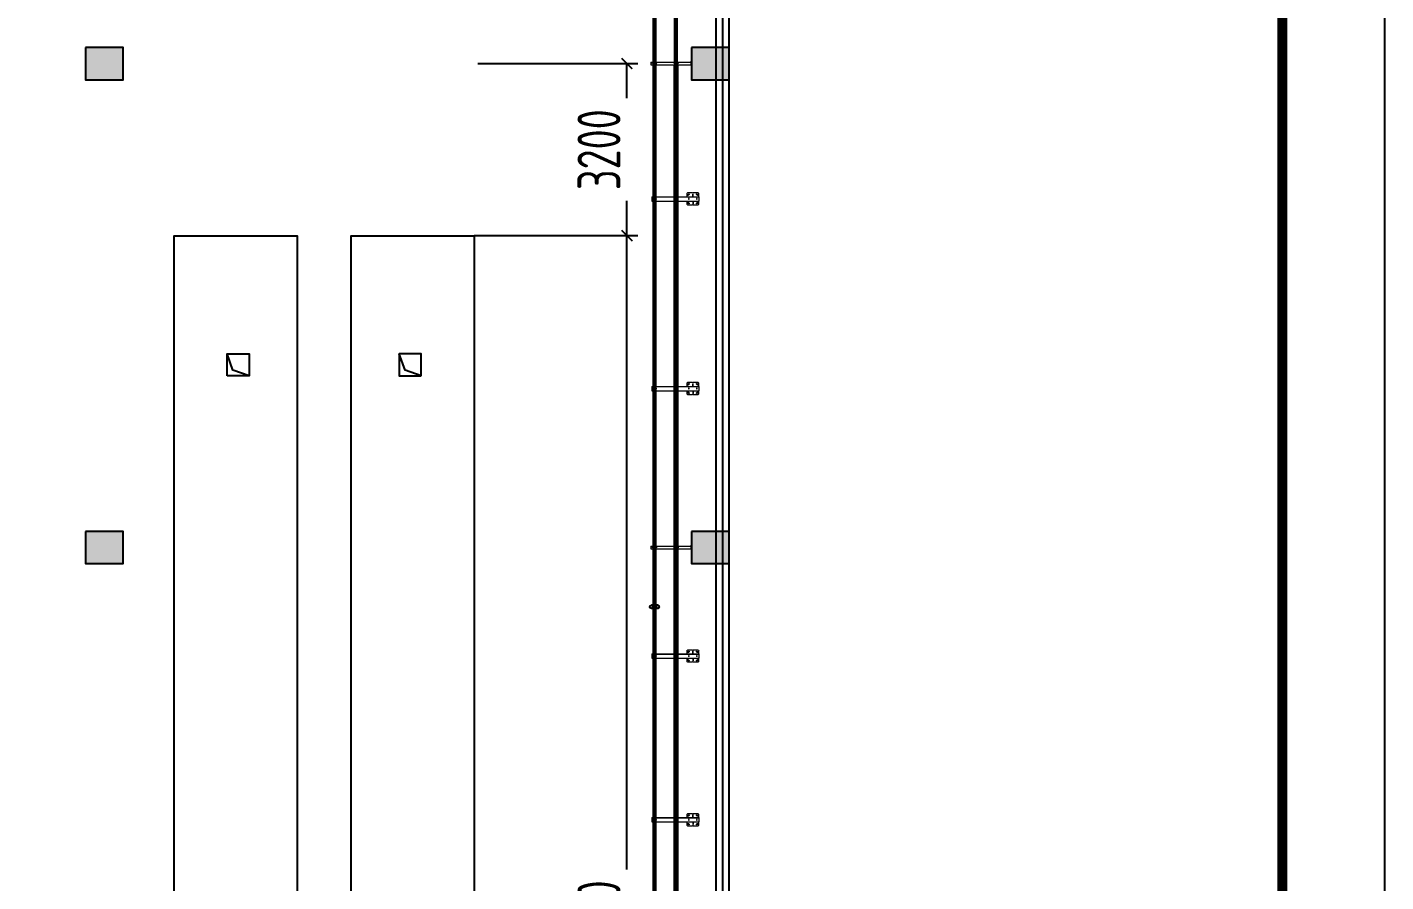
# Model space of a CAD drawing. Header units: inches. Extents: x -26985 to 86262, y -10753 to 149570.
# Drawn here: x 60998 to 86262, y 115768 to 131665 of the extents above; entities that cross this region are included whole.
import ezdxf

# ---------------------------------------------------------------- set-up
doc = ezdxf.new("R2010")
doc.units = ezdxf.units.IN
doc.header["$MEASUREMENT"] = 0
doc.linetypes.add('CENTER2', pattern=[1.125, 0.75, -0.125, 0.125, -0.125])
for name, color, linetype in [('COLUMN', 6, 'Continuous'), ('DUCT-回风中心线', 5, 'CENTER2'), ('L-SM', 7, 'Continuous'), ('雨水管', 7, 'Continuous')]:
    doc.layers.add(name, color=color, linetype=linetype)
doc.styles.add('JY', font='gbenor.shx', dxfattribs={"width": 0.8, "bigfont": 'gbcbig.shx'})
doc.styles.add('JY-GB', font='gbenor.shx', dxfattribs={"width": 0.8, "bigfont": 'gbcbig.shx'})
doc.dimstyles.new('JY-800', dxfattribs={"dimscale": 400, "dimtxt": 2, "dimasz": 0.5, "dimexe": 0.5, "dimexo": 0, "dimgap": 0.3, "dimtad": 1, "dimdec": 0, "dimtxsty": 'JY-GB', "dimblk": 'ARCHTICK', "dimcen": 2.5, "dimclrd": 86, "dimclre": 86, "dimclrt": 7, "dimadec": 0, "dimazin": 0, "dimtfac": 1, "dimtdec": 0, "dimtmove": 0, "dimatfit": 3, "dimfxl": 1, "dimtfill": 1, "dimlwd": 25, "dimlwe": 25, "dimarcsym": 0})

# ---------------------------------------------------------------- blocks, each defined once
blk = doc.blocks.new('柱左')
at = {"layer": '雨水管'}
h = blk.add_hatch(color=256, dxfattribs=at)
h.paths.add_polyline_path([(153481, -52699), (153481, -52099), (152981, -52099), (152981, -52699)])
h.paths.add_polyline_path([(152841, -52699), (152841, -52099), (152341, -52099), (152341, -52699)])
h.paths.add_polyline_path([(144851, -52699), (144851, -52099), (144251, -52099), (144251, -52699)])
h.paths.add_polyline_path([(135251, -52099), (135251, -52699), (135851, -52699), (135851, -52099)])
h.paths.add_polyline_path([(127801, -52099), (127301, -52099), (127301, -52699), (127801, -52699)])
h.paths.add_polyline_path([(119851, -52099), (119251, -52099), (119251, -52699), (119851, -52699)])
h.paths.add_polyline_path([(119251, -62699), (119851, -62699), (119851, -62099), (119251, -62099)])
h.paths.add_polyline_path([(127801, -62099), (127301, -62099), (127301, -62699), (127801, -62699)])
h.paths.add_polyline_path([(135251, -62099), (135251, -62699), (135851, -62699), (135851, -62099)])
h.paths.add_polyline_path([(144251, -62699), (144851, -62699), (144851, -62099), (144251, -62099)])
h.paths.add_polyline_path([(152841, -62699), (152841, -62099), (152341, -62099), (152341, -62699)])
h.paths.add_polyline_path([(153481, -62099), (152981, -62099), (152981, -62699), (153481, -62699)])
h.paths.add_polyline_path([(153481, -72049), (152981, -72049), (152981, -72749), (153481, -72749)])
h.paths.add_polyline_path([(152341, -72749), (152841, -72749), (152841, -72049), (152341, -72049)])
h.paths.add_polyline_path([(144251, -72749), (144851, -72749), (144851, -72049), (144251, -72049)])
h.paths.add_polyline_path([(135251, -72749), (135851, -72749), (135851, -72049), (135251, -72049)])
h.paths.add_polyline_path([(127801, -72049), (127301, -72049), (127301, -72749), (127801, -72749)])
h.paths.add_polyline_path([(119251, -72749), (119851, -72749), (119851, -72049), (119251, -72049)])
h.paths.add_polyline_path([(119251, -84019), (119851, -84019), (119851, -83319), (119251, -83319)])
h.paths.add_polyline_path([(127801, -83319), (127301, -83319), (127301, -84019), (127801, -84019)])
h.paths.add_polyline_path([(135251, -83319), (135251, -84019), (135851, -84019), (135851, -83319)])
h.paths.add_polyline_path([(144851, -83319), (144251, -83319), (144251, -84019), (144851, -84019)])
h.paths.add_polyline_path([(152841, -83319), (152341, -83319), (152341, -84019), (152841, -84019)])
h.paths.add_polyline_path([(152981, -83619), (152981, -84019), (153581, -84019), (153581, -83619)])
h.paths.add_polyline_path([(152981, -80099), (152981, -80499), (153581, -80499), (153581, -80099)])
at = {"layer": 'COLUMN'}
for points in [[(135851, -72049), (135251, -72049), (135251, -72749), (135851, -72749)], [(144851, -72049), (144251, -72049), (144251, -72749), (144851, -72749)], [(135851, -83319), (135251, -83319), (135251, -84019), (135851, -84019)], [(144851, -83319), (144251, -83319), (144251, -84019), (144851, -84019)]]:
    blk.add_lwpolyline(points, close=True, dxfattribs=at)
blk = doc.blocks.new('A1Z')
at = {"layer": 'L-SM', "color": 7, "const_width": 0.2}
blk.add_lwpolyline([(-584, 831), (10, 831), (10, -10), (-584, -10), (-584, 831)], dxfattribs=at)
at = {"layer": 'L-SM', "color": 4, "const_width": 1}
blk.add_lwpolyline([(0, 0), (-559, 0), (-559, 821), (0, 821), (0, 0)], dxfattribs=at)
at = {"layer": 'L-SM', "color": 7, "style": 'JY', "width": 0.8}
for tag, p, height in [('***纺织有限公司', (-83.45, 29.07), 4), ('**********', (-83.5, 20.86), 4), ('***********图', (-83.67, 13.23), 4), ('JY15000', (-56.45, 4.11), 3.5), ('ACS-01', (-26.45, 4.11), 3.5), ('暖通', (-125.39, 1.51), 4), ('0:000', (-111.61, 1.57), 3), ('方案', (-95.06, 1.66), 3), ('第一版', (-81, 1.25), 3)]:
    blk.add_attdef(tag, p, '', height=height, dxfattribs=at)
blk = doc.blocks.new('_ArchTick')
at = {"color": 0, "linetype": 'ByBlock', "const_width": 0.15}
blk.add_lwpolyline([(-0.5, -0.5), (0.5, 0.5)], dxfattribs=at)
blk = doc.blocks.new('*D217')
at = {"color": 86, "linetype": 'Continuous', "lineweight": 25, "transparency": 16777216}
for p, q in [((69311, 127787), (72351, 127787)), ((72151, 101887), (72151, 127787)), ((69311, 101887), (72351, 101887))]:
    blk.add_line(p, q, dxfattribs=at)
at = {"layer": 'Defpoints', "color": 0, "linetype": 'Continuous', "transparency": 16777216}
for p in [(69311, 127787), (72151, 127787), (69311, 101887)]:
    blk.add_point(p, dxfattribs=at)
at = {"color": 86, "linetype": 'Continuous', "lineweight": 25, "transparency": 16777216, "xscale": 200, "yscale": 200, "zscale": 200}
for p, rotation in [((72151, 127787), 90), ((72151, 101887), 270)]:
    blk.add_blockref('_ArchTick', p, dxfattribs=dict(at, rotation=rotation))
at = {"color": 7, "linetype": 'Continuous', "lineweight": -3, "transparency": 16777216, "insert": (71631, 114837), "char_height": 800, "attachment_point": 5, "rotation": 90, "style": 'JY-GB', "bg_fill": 3, "box_fill_scale": 1.25, "bg_fill_color": 256, "bg_fill_true_color": 13158600, "bg_fill_transparency": 0}
blk.add_mtext('25900', dxfattribs=at)
blk = doc.blocks.new('*D218')
at = {"color": 86, "linetype": 'Continuous', "lineweight": 25, "transparency": 16777216}
for p, q in [((69379, 130987), (72351, 130987)), ((72151, 127787), (72151, 130987)), ((69311, 127787), (72351, 127787))]:
    blk.add_line(p, q, dxfattribs=at)
at = {"layer": 'Defpoints', "color": 0, "linetype": 'Continuous', "transparency": 16777216}
for p in [(69379, 130987), (72151, 130987), (69311, 127787)]:
    blk.add_point(p, dxfattribs=at)
at = {"color": 86, "linetype": 'Continuous', "lineweight": 25, "transparency": 16777216, "xscale": 200, "yscale": 200, "zscale": 200}
for p, rotation in [((72151, 130987), 90), ((72151, 127787), 270)]:
    blk.add_blockref('_ArchTick', p, dxfattribs=dict(at, rotation=rotation))
at = {"color": 7, "linetype": 'Continuous', "lineweight": -3, "transparency": 16777216, "insert": (71631, 129387), "char_height": 800, "attachment_point": 5, "rotation": 90, "style": 'JY-GB', "bg_fill": 3, "box_fill_scale": 1.25, "bg_fill_color": 256, "bg_fill_true_color": 13158600, "bg_fill_transparency": 0}
blk.add_mtext('3200', dxfattribs=at)

msp = doc.modelspace()

# ---------------------------------------------------------------- linework, layer by layer
at = {"color": 0, "linetype": 'Continuous', "lineweight": -3}
for p, q in [((73811.4, 13486.9), (73811.4, 139656.9)), ((74051.4, 13486.9), (74051.4, 139656.9))]:
    msp.add_line(p, q, dxfattribs=at)
at = {"color": 1, "linetype": 'Continuous', "lineweight": -3}
msp.add_line((73931.4, 13106.9), (73931.4, 139656.9), dxfattribs=at)
at = {"color": 0, "linetype": 'Continuous', "lineweight": 0}
for p, q in [((73032.2, 131011.9), (73032.2, 134183.3)), ((73091.2, 131011.9), (73091.2, 134183.3)), ((72636.2, 101629.6), (72636.2, 132043.3)), ((72695.2, 101629.6), (72695.2, 132126.5)), ((72595.4, 131011.9), (73194, 131011.9)), ((72595.4, 131011.9), (72595.4, 131007.9)), ((73194, 131007.9), (72595.4, 131007.9)), ((72595.4, 131007.9), (72595.4, 130961.9)), ((72595.4, 130961.9), (73194, 130961.9)), ((72630.4, 130991.2), (72700.4, 130991.2)), ((72700.4, 130982.7), (72630.4, 130982.7)), ((73030.4, 130991.2), (73100.4, 130991.2)), ((73100.4, 130982.7), (73030.4, 130982.7)), ((73194, 131011.9), (73327.4, 131011.9)), ((73327.4, 131007.9), (73194, 131007.9)), ((73194, 130961.9), (73347.4, 130961.9)), ((73351.4, 131011.9), (73327.4, 131011.9)), ((73327.4, 131011.9), (73327.4, 131007.9)), ((73347.4, 131007.9), (73327.4, 131007.9)), ((73347.4, 130961.9), (73347.4, 131007.9)), ((73351.4, 130961.9), (73347.4, 130961.9)), ((73351.4, 131011.9), (73351.4, 130961.9)), ((72616.3, 128510.7), (73486.3, 128510.7)), ((72616.3, 128510.7), (72616.3, 128506.7)), ((72616.3, 128506.7), (73486.3, 128506.7)), ((72616.3, 128506.7), (72616.3, 128430.7)), ((72616.3, 128430.7), (73486.3, 128430.7)), ((72691.3, 128474.9), (72641.3, 128474.9)), ((72641.3, 128466.4), (72691.3, 128466.4)), ((73091.3, 128474.9), (73041.3, 128474.9)), ((73041.3, 128466.4), (73091.3, 128466.4)), ((73266.3, 128570.7), (73266.3, 128510.7)), ((73266.3, 128430.7), (73266.3, 128370.7)), ((73370.6, 128580.7), (73276.3, 128580.7)), ((73276.3, 128360.7), (73370.6, 128360.7)), ((73303, 128473.7), (73299.6, 128473.7)), ((73303, 128467.7), (73299.6, 128467.7)), ((73376.3, 128570.7), (73370.6, 128580.7)), ((73370.6, 128360.7), (73376.3, 128370.7)), ((73373.3, 128560.7), (73379.3, 128560.7)), ((73373.3, 128520.7), (73373.3, 128560.7)), ((73373.3, 128520.7), (73379.3, 128520.7)), ((73373.3, 128510.7), (73373.3, 128520.7)), ((73373.3, 128430.7), (73373.3, 128420.7)), ((73373.3, 128420.7), (73379.3, 128420.7)), ((73373.3, 128420.7), (73373.3, 128380.7)), ((73373.3, 128380.7), (73379.3, 128380.7)), ((73382.1, 128580.7), (73376.3, 128570.7)), ((73376.3, 128370.7), (73382.1, 128360.7)), ((73379.3, 128520.7), (73379.3, 128560.7)), ((73379.3, 128510.7), (73379.3, 128520.7)), ((73379.3, 128430.7), (73379.3, 128420.7)), ((73379.3, 128420.7), (73379.3, 128380.7)), ((73476.3, 128580.7), (73382.1, 128580.7)), ((73382.1, 128360.7), (73476.3, 128360.7)), ((73449.6, 128473.7), (73453, 128473.7)), ((73449.6, 128467.7), (73453, 128467.7)), ((73486.3, 128510.7), (73486.3, 128570.7)), ((73486.3, 128510.7), (73486.3, 128506.7)), ((73486.3, 128506.7), (73486.3, 128430.7)), ((73486.3, 128370.7), (73486.3, 128430.7)), ((72616.3, 124983.4), (73486.3, 124983.4)), ((72616.3, 124983.4), (72616.3, 124979.4)), ((72616.3, 124979.4), (73486.3, 124979.4)), ((72616.3, 124979.4), (72616.3, 124903.4)), ((72616.3, 124903.4), (73486.3, 124903.4)), ((72691.3, 124947.7), (72641.3, 124947.7)), ((72641.3, 124939.2), (72691.3, 124939.2)), ((73091.3, 124947.7), (73041.3, 124947.7)), ((73041.3, 124939.2), (73091.3, 124939.2)), ((73266.3, 125043.4), (73266.3, 124983.4)), ((73266.3, 124903.4), (73266.3, 124843.4)), ((73370.6, 125053.4), (73276.3, 125053.4)), ((73276.3, 124833.4), (73370.6, 124833.4)), ((73303, 124946.4), (73299.6, 124946.4)), ((73303, 124940.4), (73299.6, 124940.4)), ((73376.3, 125043.4), (73370.6, 125053.4)), ((73370.6, 124833.4), (73376.3, 124843.4)), ((73373.3, 125033.4), (73379.3, 125033.4)), ((73373.3, 124993.4), (73373.3, 125033.4)), ((73373.3, 124993.4), (73379.3, 124993.4)), ((73373.3, 124983.4), (73373.3, 124993.4)), ((73373.3, 124903.4), (73373.3, 124893.4)), ((73373.3, 124893.4), (73379.3, 124893.4)), ((73373.3, 124893.4), (73373.3, 124853.4)), ((73373.3, 124853.4), (73379.3, 124853.4)), ((73382.1, 125053.4), (73376.3, 125043.4)), ((73376.3, 124843.4), (73382.1, 124833.4)), ((73379.3, 124993.4), (73379.3, 125033.4)), ((73379.3, 124983.4), (73379.3, 124993.4)), ((73379.3, 124903.4), (73379.3, 124893.4)), ((73379.3, 124893.4), (73379.3, 124853.4)), ((73476.3, 125053.4), (73382.1, 125053.4)), ((73382.1, 124833.4), (73476.3, 124833.4)), ((73449.6, 124946.4), (73453, 124946.4)), ((73449.6, 124940.4), (73453, 124940.4)), ((73486.3, 124983.4), (73486.3, 125043.4)), ((73486.3, 124983.4), (73486.3, 124979.4)), ((73486.3, 124979.4), (73486.3, 124903.4)), ((73486.3, 124843.4), (73486.3, 124903.4)), ((72595.4, 122011.9), (73194, 122011.9)), ((72595.4, 122011.9), (72595.4, 122007.9)), ((73194, 122007.9), (72595.4, 122007.9)), ((72595.4, 122007.9), (72595.4, 121961.9)), ((72595.4, 121961.9), (73194, 121961.9)), ((72630.4, 121991.2), (72700.4, 121991.2)), ((72700.4, 121982.7), (72630.4, 121982.7)), ((73030.4, 121991.2), (73100.4, 121991.2)), ((73100.4, 121982.7), (73030.4, 121982.7)), ((73194, 122011.9), (73327.4, 122011.9)), ((73327.4, 122007.9), (73194, 122007.9)), ((73194, 121961.9), (73347.4, 121961.9)), ((73351.4, 122011.9), (73327.4, 122011.9)), ((73327.4, 122011.9), (73327.4, 122007.9)), ((73347.4, 122007.9), (73327.4, 122007.9)), ((73347.4, 121961.9), (73347.4, 122007.9)), ((73351.4, 121961.9), (73347.4, 121961.9)), ((73351.4, 122011.9), (73351.4, 121961.9)), ((72616.3, 120007.4), (73486.3, 120007.4)), ((72616.3, 120007.4), (72616.3, 120003.4)), ((73266.3, 120067.4), (73266.3, 120007.4)), ((73370.6, 120077.4), (73276.3, 120077.4)), ((73376.3, 120067.4), (73370.6, 120077.4)), ((73373.3, 120057.4), (73379.3, 120057.4)), ((73373.3, 120017.4), (73373.3, 120057.4)), ((73373.3, 120017.4), (73379.3, 120017.4)), ((73373.3, 120007.4), (73373.3, 120017.4)), ((73382.1, 120077.4), (73376.3, 120067.4)), ((73379.3, 120017.4), (73379.3, 120057.4)), ((73379.3, 120007.4), (73379.3, 120017.4)), ((73476.3, 120077.4), (73382.1, 120077.4)), ((73486.3, 120007.4), (73486.3, 120067.4)), ((73486.3, 120007.4), (73486.3, 120003.4)), ((72616.3, 120003.4), (73486.3, 120003.4)), ((72616.3, 120003.4), (72616.3, 119927.4)), ((72616.3, 119927.4), (73486.3, 119927.4)), ((72691.3, 119971.7), (72641.3, 119971.7)), ((72641.3, 119963.2), (72691.3, 119963.2)), ((73091.3, 119971.7), (73041.3, 119971.7)), ((73041.3, 119963.2), (73091.3, 119963.2)), ((73266.3, 119927.4), (73266.3, 119867.4)), ((73276.3, 119857.4), (73370.6, 119857.4)), ((73303, 119970.4), (73299.6, 119970.4)), ((73303, 119964.4), (73299.6, 119964.4)), ((73370.6, 119857.4), (73376.3, 119867.4)), ((73373.3, 119927.4), (73373.3, 119917.4)), ((73373.3, 119917.4), (73379.3, 119917.4)), ((73373.3, 119917.4), (73373.3, 119877.4)), ((73373.3, 119877.4), (73379.3, 119877.4)), ((73376.3, 119867.4), (73382.1, 119857.4)), ((73379.3, 119927.4), (73379.3, 119917.4)), ((73379.3, 119917.4), (73379.3, 119877.4)), ((73382.1, 119857.4), (73476.3, 119857.4)), ((73449.6, 119970.4), (73453, 119970.4)), ((73449.6, 119964.4), (73453, 119964.4)), ((73486.3, 120003.4), (73486.3, 119927.4)), ((73486.3, 119867.4), (73486.3, 119927.4)), ((73266.3, 117021.5), (73266.3, 116961.5)), ((73370.6, 117031.5), (73276.3, 117031.5)), ((73376.3, 117021.5), (73370.6, 117031.5)), ((73373.3, 117011.5), (73379.3, 117011.5)), ((73373.3, 116971.5), (73373.3, 117011.5)), ((73382.1, 117031.5), (73376.3, 117021.5)), ((73379.3, 116971.5), (73379.3, 117011.5)), ((73476.3, 117031.5), (73382.1, 117031.5)), ((73486.3, 116961.5), (73486.3, 117021.5)), ((72616.3, 116961.5), (73486.3, 116961.5)), ((72616.3, 116961.5), (72616.3, 116957.5)), ((72616.3, 116957.5), (73486.3, 116957.5)), ((72616.3, 116957.5), (72616.3, 116881.5)), ((72616.3, 116881.5), (73486.3, 116881.5)), ((72691.3, 116925.7), (72641.3, 116925.7)), ((72641.3, 116917.2), (72691.3, 116917.2)), ((73091.3, 116925.7), (73041.3, 116925.7)), ((73041.3, 116917.2), (73091.3, 116917.2)), ((73266.3, 116881.5), (73266.3, 116821.5)), ((73276.3, 116811.5), (73370.6, 116811.5)), ((73303, 116924.5), (73299.6, 116924.5)), ((73303, 116918.5), (73299.6, 116918.5)), ((73370.6, 116811.5), (73376.3, 116821.5)), ((73373.3, 116971.5), (73379.3, 116971.5)), ((73373.3, 116961.5), (73373.3, 116971.5)), ((73373.3, 116881.5), (73373.3, 116871.5)), ((73373.3, 116871.5), (73379.3, 116871.5)), ((73373.3, 116871.5), (73373.3, 116831.5)), ((73373.3, 116831.5), (73379.3, 116831.5)), ((73376.3, 116821.5), (73382.1, 116811.5)), ((73379.3, 116961.5), (73379.3, 116971.5)), ((73379.3, 116881.5), (73379.3, 116871.5)), ((73379.3, 116871.5), (73379.3, 116831.5)), ((73382.1, 116811.5), (73476.3, 116811.5)), ((73449.6, 116924.5), (73453, 116924.5)), ((73449.6, 116918.5), (73453, 116918.5)), ((73486.3, 116961.5), (73486.3, 116957.5)), ((73486.3, 116957.5), (73486.3, 116881.5)), ((73486.3, 116821.5), (73486.3, 116881.5))]:
    msp.add_line(p, q, dxfattribs=at)
at = {"color": 2}
for points in [[(63731.4, 101886.6), (63731.4, 127786.6), (66021.4, 127786.6), (66021.4, 101886.6), (63731.4, 101886.6)], [(67021.4, 101886.6), (67021.4, 127786.6), (69311.4, 127786.6), (69311.4, 101886.6), (67021.4, 101886.6)]]:
    msp.add_lwpolyline(points, dxfattribs=at)
at = {"color": 6}
for points in [[(64716.4, 125181.3), (64716.4, 125591.3), (65126.4, 125591.3), (65126.4, 125181.3), (64716.4, 125181.3)], [(65126.4, 125181.3), (64824.9, 125285.5), (64716.4, 125591.3)], [(68326.4, 125181.3), (68326.4, 125591.3), (67916.4, 125591.3), (67916.4, 125181.3), (68326.4, 125181.3)], [(68326.4, 125181.3), (68024.9, 125285.5), (67916.4, 125591.3)]]:
    msp.add_lwpolyline(points, dxfattribs=at)
at = {"color": 0, "linetype": 'Continuous', "lineweight": 0, "extrusion": (1.87979e-33, 8.10423e-19, -1)}
for centre in [(-73301.3, 128470.7), (-73451.3, 128470.7), (-73301.3, 124943.4), (-73451.3, 124943.4), (-73301.3, 119967.4), (-73451.3, 119967.4), (-73301.3, 116921.5), (-73451.3, 116921.5)]:
    msp.add_circle(centre, 6.5, dxfattribs=at)
at = {"color": 0, "linetype": 'Continuous', "lineweight": 0, "extrusion": (-8.15542e-33, 8.10423e-19, -1)}
for centre in [(-73301.3, 128470.7), (-73451.3, 128470.7), (-73301.3, 124943.4), (-73451.3, 124943.4), (-73301.3, 119967.4), (-73451.3, 119967.4), (-73301.3, 116921.5), (-73451.3, 116921.5)]:
    msp.add_circle(centre, 3.45, dxfattribs=at)
at = {"color": 0, "linetype": 'Continuous', "lineweight": 0, "extrusion": (1.48872e-34, 8.10423e-19, -1)}
for centre, start, end in [((-72630.4, 130986.9), 270, 90), ((-72700.4, 130986.9), 90, 270), ((-73030.4, 130986.9), 270, 90), ((-73100.4, 130986.9), 90, 270), ((-72630.4, 121986.9), 270, 90), ((-72700.4, 121986.9), 90, 270), ((-73030.4, 121986.9), 270, 90), ((-73100.4, 121986.9), 90, 270)]:
    msp.add_arc(centre, 4.25, start, end, dxfattribs=at)
at = {"color": 0, "linetype": 'Continuous', "lineweight": 0, "extrusion": (2.69571e-32, 8.10423e-19, -1)}
for centre, start, end in [((-72641.3, 128470.7), 270, 90), ((-72691.3, 128470.7), 90, 270), ((-73041.3, 128470.7), 270, 90), ((-73091.3, 128470.7), 90, 270), ((-72641.3, 124943.4), 270, 90), ((-72691.3, 124943.4), 90, 270), ((-73041.3, 124943.4), 270, 90), ((-73091.3, 124943.4), 90, 270), ((-72641.3, 119967.4), 270, 90), ((-72691.3, 119967.4), 90, 270), ((-73041.3, 119967.4), 270, 90), ((-73091.3, 119967.4), 90, 270), ((-72641.3, 116921.5), 270, 90), ((-72691.3, 116921.5), 90, 270), ((-73041.3, 116921.5), 270, 90), ((-73091.3, 116921.5), 90, 270)]:
    msp.add_arc(centre, 4.25, start, end, dxfattribs=at)
at = {"color": 0, "linetype": 'Continuous', "lineweight": 0, "extrusion": (1.13344e-31, 8.10423e-19, -1)}
for centre, start, end in [((-73276.3, 128570.7), 0, 90), ((-73476.3, 128370.7), 180, 270), ((-73276.3, 125043.4), 0, 90), ((-73476.3, 124843.4), 180, 270), ((-73276.3, 120067.4), 0, 90), ((-73476.3, 119867.4), 180, 270), ((-73276.3, 117021.5), 0, 90), ((-73476.3, 116821.5), 180, 270)]:
    msp.add_arc(centre, 10, start, end, dxfattribs=at)
at = {"color": 0, "linetype": 'Continuous', "lineweight": 0, "extrusion": (8.1171e-32, 8.10423e-19, -1)}
for centre in [(-73276.3, 128370.7), (-73276.3, 124843.4), (-73276.3, 119867.4), (-73276.3, 116821.5)]:
    msp.add_arc(centre, 10, 270, 0, dxfattribs=at)
at = {"color": 0, "linetype": 'Continuous', "lineweight": 0, "extrusion": (-2.24334e-29, 8.10423e-19, -1)}
for centre, start, end in [((-73289.7, 128543.4), 220, 40), ((-73463, 128398), 40, 220), ((-73289.7, 125016.2), 220, 40), ((-73463, 124870.7), 40, 220), ((-73289.7, 120040.2), 220, 40), ((-73463, 119894.7), 40, 220), ((-73289.7, 116994.2), 220, 40), ((-73463, 116848.8), 40, 220)]:
    msp.add_arc(centre, 7, start, end, dxfattribs=at)
at = {"color": 0, "linetype": 'Continuous', "lineweight": 0, "extrusion": (2.25194e-29, 8.10423e-19, -1)}
for centre, start, end in [((-73289.7, 128398), 320, 140), ((-73463, 128543.4), 140, 320), ((-73289.7, 124870.7), 320, 140), ((-73463, 125016.2), 140, 320), ((-73463, 120040.2), 140, 320), ((-73289.7, 119894.7), 320, 140), ((-73463, 116994.2), 140, 320), ((-73289.7, 116848.8), 320, 140)]:
    msp.add_arc(centre, 7, start, end, dxfattribs=at)
at = {"color": 0, "linetype": 'Continuous', "lineweight": 0, "extrusion": (-1.72688e-29, 8.10423e-19, -1)}
for centre, start, end in [((-73376.3, 128470.7), 40, 50), ((-73376.3, 128470.7), 220, 230), ((-73376.3, 124943.4), 40, 50), ((-73376.3, 124943.4), 220, 230), ((-73376.3, 119967.4), 40, 50), ((-73376.3, 119967.4), 220, 230), ((-73376.3, 116921.5), 40, 50), ((-73376.3, 116921.5), 220, 230)]:
    msp.add_arc(centre, 120.1, start, end, dxfattribs=at)
at = {"color": 0, "linetype": 'Continuous', "lineweight": 0, "extrusion": (3.24158e-30, 8.10423e-19, -1)}
for centre in [(-73376.3, 128470.7), (-73376.3, 124943.4), (-73376.3, 119967.4), (-73376.3, 116921.5)]:
    msp.add_arc(centre, 120.1, 310, 320, dxfattribs=at)
at = {"color": 0, "linetype": 'Continuous', "lineweight": 0}
for centre, start, end in [((73376.3, 128470.7), 130, 140), ((73376.3, 128470.7), 220, 230), ((73376.3, 128470.7), 40, 50), ((73376.3, 128470.7), 310, 320), ((73376.3, 124943.4), 130, 140), ((73376.3, 124943.4), 220, 230), ((73376.3, 124943.4), 40, 50), ((73376.3, 124943.4), 310, 320), ((73376.3, 119967.4), 130, 140), ((73376.3, 119967.4), 40, 50), ((73376.3, 119967.4), 220, 230), ((73376.3, 119967.4), 310, 320), ((73376.3, 116921.5), 130, 140), ((73376.3, 116921.5), 40, 50), ((73376.3, 116921.5), 220, 230), ((73376.3, 116921.5), 310, 320)]:
    msp.add_arc(centre, 106.1, start, end, dxfattribs=at)
at = {"color": 0, "linetype": 'Continuous', "lineweight": 0, "extrusion": (1.50622e-29, 8.10423e-19, -1)}
for centre in [(-73303.6, 128557.4), (-73303.6, 125030.1), (-73303.6, 120054.1), (-73303.6, 117008.1)]:
    msp.add_arc(centre, 7, 50, 230, dxfattribs=at)
at = {"color": 0, "linetype": 'Continuous', "lineweight": 0, "extrusion": (-7.27246e-30, 8.10423e-19, -1)}
for centre in [(-73303.6, 128384), (-73303.6, 124856.8), (-73303.6, 119880.8), (-73303.6, 116834.8)]:
    msp.add_arc(centre, 7, 130, 310, dxfattribs=at)
at = {"color": 0, "linetype": 'Continuous', "lineweight": 0, "extrusion": (-2.67488e-30, 8.10423e-19, -1)}
for centre in [(-73449.1, 128557.4), (-73449.1, 125030.1), (-73449.1, 120054.1), (-73449.1, 117008.1)]:
    msp.add_arc(centre, 7, 310, 130, dxfattribs=at)
at = {"color": 0, "linetype": 'Continuous', "lineweight": 0, "extrusion": (1.27449e-29, 8.10423e-19, -1)}
for centre in [(-73449.1, 128384), (-73449.1, 124856.8), (-73449.1, 119880.8), (-73449.1, 116834.8)]:
    msp.add_arc(centre, 7, 230, 50, dxfattribs=at)
at = {"color": 0, "linetype": 'Continuous', "lineweight": 0, "extrusion": (1.28558e-29, 8.10423e-19, -1)}
for centre in [(-73376.3, 128470.7), (-73376.3, 124943.4), (-73376.3, 119967.4), (-73376.3, 116921.5)]:
    msp.add_arc(centre, 120.1, 130, 140, dxfattribs=at)
at = {"color": 0, "linetype": 'Continuous', "lineweight": 0, "extrusion": (-2.45123e-30, 8.10423e-19, -1)}
for centre in [(-73476.3, 128570.7), (-73476.3, 125043.4), (-73476.3, 120067.4), (-73476.3, 117021.5)]:
    msp.add_arc(centre, 10, 90, 180, dxfattribs=at)
at = {"layer": 'Defpoints'}
for p, q in [((72724.6, 120912.6), (72604.6, 120912.6)), ((72724.6, 120852.6), (72604.6, 120852.6))]:
    msp.add_line(p, q, dxfattribs=at)
for centre in [(72604.6, 120882.6), (72724.6, 120882.6)]:
    msp.add_circle(centre, 30, dxfattribs=at)
at = {"layer": 'DUCT-回风中心线', "color": 0, "linetype": 'Continuous', "lineweight": -3}
for p, q in [((73036.2, 98323.9), (73036.2, 130961.9)), ((73091.2, 130961.9), (73091.2, 98323.9))]:
    msp.add_line(p, q, dxfattribs=at)

# ---------------------------------------------------------------- block references
at = {"layer": 'L-SM', "color": 7, "linetype": 'Continuous', "lineweight": -3, "xscale": 190.5877338592113, "yscale": 190.5877338592113, "zscale": 190.5877338592113}
msp.add_blockref('A1Z', (84337.5, -8827.8), dxfattribs=at)
at = {"layer": '雨水管', "rotation": 90}
msp.add_blockref('柱左', (-9967.7, -13564.5), dxfattribs=at)

# ---------------------------------------------------------------- next in the draw order: dimensions: what is measured, and where the dimension line sits
at = {"color": 0, "linetype": 'Continuous', "lineweight": -3}
dim = msp.add_linear_dim(base=(72150.6, 127786.6), p1=(69311.4, 101886.6), p2=(69311.4, 127786.6), angle=90, dimstyle='JY-800', override={"dimtmove": 1}, dxfattribs=at)
dim.commit()
dim.dimension.update_dxf_attribs({"geometry": '*D217', "text_midpoint": (71630.6, 114836.6)})

# ---------------------------------------------------------------- next in the draw order: dimensions: what is measured, and where the dimension line sits
dim = msp.add_linear_dim(base=(72150.6, 130986.9), p1=(69311.4, 127786.6), p2=(69379.1, 130986.9), angle=90, dimstyle='JY-800', override={"dimtmove": 1}, dxfattribs=at)
dim.commit()
dim.dimension.update_dxf_attribs({"geometry": '*D218', "text_midpoint": (71630.6, 129386.8)})

# ---------------------------------------------------------------- next in the draw order: linework, layer by layer
at = {"layer": 'Defpoints'}
msp.add_lwpolyline([(977.2, 101034.6), (72155.7, 101034.6, 0.2022967), (72522.2, 101189.2, 0.2005812), (72664.6, 101549.6), (72664.6, 133093.3), (72664.6, 133173.3, 0.1997179), (72512.2, 133539.8, 0.2023465), (72151.8, 133685), (45178, 133683.6, -0.4101187), (44569.8, 134283.3, -0.4263709), (45178, 134883.6), (72551.7, 134883.6, -0.196512), (72918.2, 134733.8, -0.2308267), (73061.7, 134329.1), (73061.7, 98243.9, -0.1913731), (72916.1, 97877.5, -0.2546617), (72475.7, 97733.6), (577.2, 97733.6, -0.1932275)], format="xyb", dxfattribs=at)

doc.saveas('drawing.dxf')
